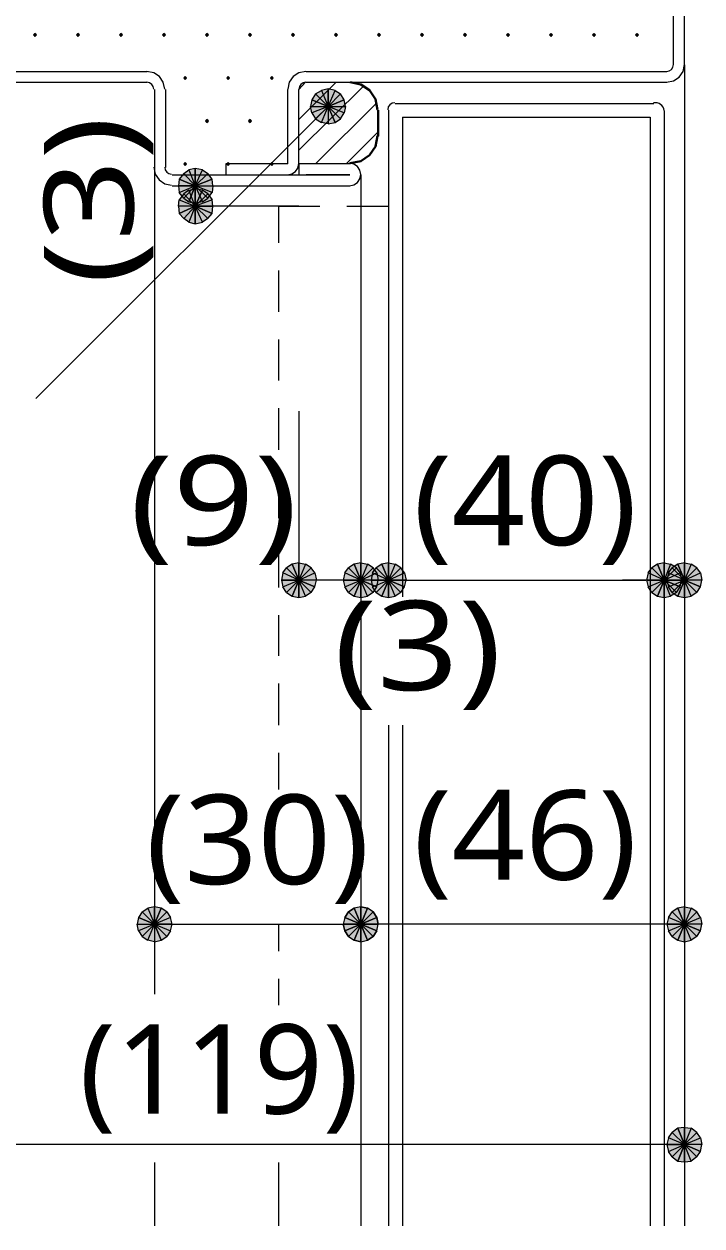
# Model space of a CAD drawing. Header units: millimetres. Extents: x 0 to 420, y 0 to 297.
# Drawn here: x 147.49 to 167.17, y 99.65 to 134.56 of the extents above; entities that cross this region are included whole.
import ezdxf
from ezdxf.enums import TextEntityAlignment as Align

# ---------------------------------------------------------------- set-up
doc = ezdxf.new("R2010")
doc.units = ezdxf.units.MM
doc.styles.add('kst32b', font='NotoSansJP-Variable.ttf')

msp = doc.modelspace()

# ---------------------------------------------------------------- hatches: boundary and pattern name
for points in [[(147.807, 134.281), (147.786, 134.26), (147.765, 134.239), (147.786, 134.218), (147.807, 134.197), (147.828, 134.218), (147.849, 134.239), (147.828, 134.26), (147.807, 134.281)], [(149.056, 134.281), (149.035, 134.26), (149.013, 134.239), (149.035, 134.218), (149.056, 134.197), (149.077, 134.218), (149.098, 134.239), (149.077, 134.26), (149.056, 134.281)], [(150.304, 134.281), (150.283, 134.26), (150.262, 134.239), (150.283, 134.218), (150.304, 134.197), (150.326, 134.218), (150.347, 134.239), (150.326, 134.26), (150.304, 134.281)], [(151.553, 134.281), (151.532, 134.26), (151.511, 134.239), (151.532, 134.218), (151.553, 134.197), (151.575, 134.218), (151.596, 134.239), (151.575, 134.26), (151.553, 134.281)], [(152.802, 134.281), (152.781, 134.26), (152.76, 134.239), (152.781, 134.218), (152.802, 134.197), (152.823, 134.218), (152.845, 134.239), (152.823, 134.26), (152.802, 134.281)], [(154.051, 134.281), (154.03, 134.26), (154.009, 134.239), (154.03, 134.218), (154.051, 134.197), (154.072, 134.218), (154.093, 134.239), (154.072, 134.26), (154.051, 134.281)], [(155.3, 134.281), (155.279, 134.26), (155.258, 134.239), (155.279, 134.218), (155.3, 134.197), (155.321, 134.218), (155.342, 134.239), (155.321, 134.26), (155.3, 134.281)], [(156.549, 134.281), (156.528, 134.26), (156.506, 134.239), (156.528, 134.218), (156.549, 134.197), (156.57, 134.218), (156.591, 134.239), (156.57, 134.26), (156.549, 134.281)], [(157.797, 134.281), (157.776, 134.26), (157.755, 134.239), (157.776, 134.218), (157.797, 134.197), (157.819, 134.218), (157.84, 134.239), (157.819, 134.26), (157.797, 134.281)], [(159.046, 134.281), (159.025, 134.26), (159.004, 134.239), (159.025, 134.218), (159.046, 134.197), (159.068, 134.218), (159.089, 134.239), (159.068, 134.26), (159.046, 134.281)], [(160.295, 134.281), (160.274, 134.26), (160.253, 134.239), (160.274, 134.218), (160.295, 134.197), (160.316, 134.218), (160.337, 134.239), (160.316, 134.26), (160.295, 134.281)], [(161.544, 134.281), (161.523, 134.26), (161.502, 134.239), (161.523, 134.218), (161.544, 134.197), (161.565, 134.218), (161.586, 134.239), (161.565, 134.26), (161.544, 134.281)], [(162.793, 134.281), (162.772, 134.26), (162.751, 134.239), (162.772, 134.218), (162.793, 134.197), (162.814, 134.218), (162.835, 134.239), (162.814, 134.26), (162.793, 134.281)], [(164.042, 134.281), (164.021, 134.26), (163.999, 134.239), (164.021, 134.218), (164.042, 134.197), (164.063, 134.218), (164.084, 134.239), (164.063, 134.26), (164.042, 134.281)], [(165.291, 134.281), (165.269, 134.26), (165.248, 134.239), (165.269, 134.218), (165.291, 134.197), (165.312, 134.218), (165.333, 134.239), (165.312, 134.26), (165.291, 134.281)], [(152.167, 133.033), (152.146, 133.011), (152.125, 132.99), (152.146, 132.969), (152.167, 132.948), (152.188, 132.969), (152.21, 132.99), (152.188, 133.011), (152.167, 133.033)], [(153.416, 133.033), (153.395, 133.011), (153.374, 132.99), (153.395, 132.969), (153.416, 132.948), (153.437, 132.969), (153.458, 132.99), (153.437, 133.011), (153.416, 133.033)], [(154.686, 133.033), (154.665, 133.011), (154.644, 132.99), (154.665, 132.969), (154.686, 132.948), (154.707, 132.969), (154.728, 132.99), (154.707, 133.011), (154.686, 133.033)], [(156.528, 131.699), (156.676, 131.805), (156.316, 132.165), (156.528, 131.699)], [(152.802, 131.784), (152.781, 131.762), (152.76, 131.741), (152.781, 131.72), (152.802, 131.699), (152.823, 131.72), (152.845, 131.741), (152.823, 131.762), (152.802, 131.784)], [(154.051, 131.784), (154.03, 131.762), (154.009, 131.741), (154.03, 131.72), (154.051, 131.699), (154.072, 131.72), (154.093, 131.741), (154.072, 131.762), (154.051, 131.784)], [(152.167, 130.535), (152.146, 130.514), (152.125, 130.492), (152.146, 130.471), (152.167, 130.45), (152.188, 130.471), (152.21, 130.492), (152.188, 130.514), (152.167, 130.535)], [(153.416, 130.535), (153.395, 130.514), (153.374, 130.492), (153.395, 130.471), (153.416, 130.45), (153.437, 130.471), (153.458, 130.492), (153.437, 130.514), (153.416, 130.535)], [(154.686, 130.535), (154.665, 130.514), (154.644, 130.492), (154.665, 130.471), (154.686, 130.45), (154.707, 130.471), (154.728, 130.492), (154.707, 130.514), (154.686, 130.535)], [(151.998, 130.048), (151.977, 129.858), (152.463, 129.858), (151.998, 130.048)], [(152.95, 129.053), (152.971, 129.265), (152.463, 129.265), (152.95, 129.053)], [(155.279, 117.941), (155.469, 117.898), (155.469, 118.406), (155.279, 117.941)], [(157.078, 117.941), (157.268, 117.898), (157.268, 118.406), (157.078, 117.941)], [(157.882, 117.941), (158.073, 117.898), (158.073, 118.406), (157.882, 117.941)], [(165.883, 117.941), (166.074, 117.898), (166.074, 118.406), (165.883, 117.941)], [(166.476, 117.941), (166.666, 117.898), (166.666, 118.406), (166.476, 117.941)], [(151.469, 108.881), (151.278, 108.924), (151.278, 108.416), (151.469, 108.881)], [(157.459, 108.881), (157.268, 108.924), (157.268, 108.416), (157.459, 108.881)], [(157.078, 107.95), (157.268, 107.908), (157.268, 108.416), (157.078, 107.95)], [(166.476, 107.95), (166.666, 107.908), (166.666, 108.416), (166.476, 107.95)], [(166.476, 101.537), (166.666, 101.515), (166.666, 102.023), (166.476, 101.537)]]:
    msp.add_hatch(color=7).paths.add_polyline_path(points)
h = msp.add_hatch(color=7)
h.paths.add_polyline_path([(156.316, 132.673), (156.125, 132.63), (156.316, 132.165), (156.316, 132.673)])
h.paths.add_polyline_path([(156.125, 132.63), (156.316, 132.165), (155.956, 132.525), (156.125, 132.63)])
h.paths.add_polyline_path([(156.316, 132.165), (155.956, 132.525), (155.85, 132.355), (156.316, 132.165)])
h = msp.add_hatch(color=7)
h.paths.add_polyline_path([(156.782, 132.355), (156.676, 132.525), (156.316, 132.165), (156.782, 132.355)])
h.paths.add_polyline_path([(156.676, 132.525), (156.316, 132.165), (156.528, 132.63), (156.676, 132.525)])
h.paths.add_polyline_path([(156.316, 132.165), (156.528, 132.63), (156.316, 132.673), (156.316, 132.165)])
h = msp.add_hatch(color=7)
h.paths.add_polyline_path([(155.85, 132.355), (155.808, 132.165), (156.316, 132.165), (155.85, 132.355)])
h.paths.add_polyline_path([(155.808, 132.165), (156.316, 132.165), (155.85, 131.974), (155.808, 132.165)])
h.paths.add_polyline_path([(156.316, 132.165), (155.85, 131.974), (155.956, 131.805), (156.316, 132.165)])
h = msp.add_hatch(color=7)
h.paths.add_polyline_path([(156.676, 131.805), (156.782, 131.974), (156.316, 132.165), (156.676, 131.805)])
h.paths.add_polyline_path([(156.782, 131.974), (156.316, 132.165), (156.824, 132.165), (156.782, 131.974)])
h.paths.add_polyline_path([(156.316, 132.165), (156.824, 132.165), (156.782, 132.355), (156.316, 132.165)])
h = msp.add_hatch(color=7)
h.paths.add_polyline_path([(155.956, 131.805), (156.125, 131.699), (156.316, 132.165), (155.956, 131.805)])
h.paths.add_polyline_path([(156.125, 131.699), (156.316, 132.165), (156.316, 131.657), (156.125, 131.699)])
h.paths.add_polyline_path([(156.316, 132.165), (156.316, 131.657), (156.528, 131.699), (156.316, 132.165)])
h = msp.add_hatch(color=7)
h.paths.add_polyline_path([(152.463, 130.365), (152.273, 130.323), (152.463, 129.858), (152.463, 130.365)])
h.paths.add_polyline_path([(152.273, 130.323), (152.463, 129.858), (152.125, 130.217), (152.273, 130.323)])
h.paths.add_polyline_path([(152.463, 129.858), (152.125, 130.217), (151.998, 130.048), (152.463, 129.858)])
h = msp.add_hatch(color=7)
h.paths.add_polyline_path([(152.95, 130.048), (152.823, 130.217), (152.463, 129.858), (152.95, 130.048)])
h.paths.add_polyline_path([(152.823, 130.217), (152.463, 129.858), (152.675, 130.323), (152.823, 130.217)])
h.paths.add_polyline_path([(152.463, 129.858), (152.675, 130.323), (152.463, 130.365), (152.463, 129.858)])
h = msp.add_hatch(color=7)
h.paths.add_polyline_path([(151.977, 129.858), (151.998, 129.667), (152.463, 129.858), (151.977, 129.858)])
h.paths.add_polyline_path([(151.998, 129.667), (152.463, 129.858), (152.125, 129.498), (151.998, 129.667)])
h.paths.add_polyline_path([(152.463, 129.858), (152.125, 129.498), (152.273, 129.392), (152.463, 129.858)])
h = msp.add_hatch(color=7)
h.paths.add_polyline_path([(152.273, 129.392), (152.463, 129.35), (152.463, 129.858), (152.273, 129.392)])
h.paths.add_polyline_path([(152.463, 129.35), (152.463, 129.858), (152.675, 129.392), (152.463, 129.35)])
h.paths.add_polyline_path([(152.463, 129.858), (152.675, 129.392), (152.823, 129.498), (152.463, 129.858)])
h = msp.add_hatch(color=7)
h.paths.add_polyline_path([(152.823, 129.498), (152.95, 129.667), (152.463, 129.858), (152.823, 129.498)])
h.paths.add_polyline_path([(152.95, 129.667), (152.463, 129.858), (152.971, 129.858), (152.95, 129.667)])
h.paths.add_polyline_path([(152.463, 129.858), (152.971, 129.858), (152.95, 130.048), (152.463, 129.858)])
h = msp.add_hatch(color=7)
h.paths.add_polyline_path([(152.125, 129.625), (151.998, 129.455), (152.463, 129.265), (152.125, 129.625)])
h.paths.add_polyline_path([(151.998, 129.455), (152.463, 129.265), (151.977, 129.265), (151.998, 129.455)])
h.paths.add_polyline_path([(152.463, 129.265), (151.977, 129.265), (151.998, 129.053), (152.463, 129.265)])
h = msp.add_hatch(color=7)
h.paths.add_polyline_path([(152.675, 129.73), (152.463, 129.773), (152.463, 129.265), (152.675, 129.73)])
h.paths.add_polyline_path([(152.463, 129.773), (152.463, 129.265), (152.273, 129.73), (152.463, 129.773)])
h.paths.add_polyline_path([(152.463, 129.265), (152.273, 129.73), (152.125, 129.625), (152.463, 129.265)])
h = msp.add_hatch(color=7)
h.paths.add_polyline_path([(152.971, 129.265), (152.95, 129.455), (152.463, 129.265), (152.971, 129.265)])
h.paths.add_polyline_path([(152.95, 129.455), (152.463, 129.265), (152.823, 129.625), (152.95, 129.455)])
h.paths.add_polyline_path([(152.463, 129.265), (152.823, 129.625), (152.675, 129.73), (152.463, 129.265)])
h = msp.add_hatch(color=7)
h.paths.add_polyline_path([(151.998, 129.053), (152.125, 128.905), (152.463, 129.265), (151.998, 129.053)])
h.paths.add_polyline_path([(152.125, 128.905), (152.463, 129.265), (152.273, 128.799), (152.125, 128.905)])
h.paths.add_polyline_path([(152.463, 129.265), (152.273, 128.799), (152.463, 128.757), (152.463, 129.265)])
h = msp.add_hatch(color=7)
h.paths.add_polyline_path([(152.463, 128.757), (152.675, 128.799), (152.463, 129.265), (152.463, 128.757)])
h.paths.add_polyline_path([(152.675, 128.799), (152.463, 129.265), (152.823, 128.905), (152.675, 128.799)])
h.paths.add_polyline_path([(152.463, 129.265), (152.823, 128.905), (152.95, 129.053), (152.463, 129.265)])
h = msp.add_hatch(color=7)
h.paths.add_polyline_path([(155.279, 118.872), (155.109, 118.766), (155.469, 118.406), (155.279, 118.872)])
h.paths.add_polyline_path([(155.109, 118.766), (155.469, 118.406), (155.004, 118.618), (155.109, 118.766)])
h.paths.add_polyline_path([(155.469, 118.406), (155.004, 118.618), (154.961, 118.406), (155.469, 118.406)])
h = msp.add_hatch(color=7)
h.paths.add_polyline_path([(155.829, 118.766), (155.66, 118.872), (155.469, 118.406), (155.829, 118.766)])
h.paths.add_polyline_path([(155.66, 118.872), (155.469, 118.406), (155.469, 118.914), (155.66, 118.872)])
h.paths.add_polyline_path([(155.469, 118.406), (155.469, 118.914), (155.279, 118.872), (155.469, 118.406)])
h = msp.add_hatch(color=7)
h.paths.add_polyline_path([(155.935, 118.216), (155.977, 118.406), (155.469, 118.406), (155.935, 118.216)])
h.paths.add_polyline_path([(155.977, 118.406), (155.469, 118.406), (155.935, 118.618), (155.977, 118.406)])
h.paths.add_polyline_path([(155.469, 118.406), (155.935, 118.618), (155.829, 118.766), (155.469, 118.406)])
h = msp.add_hatch(color=7)
h.paths.add_polyline_path([(157.078, 118.872), (156.909, 118.766), (157.268, 118.406), (157.078, 118.872)])
h.paths.add_polyline_path([(156.909, 118.766), (157.268, 118.406), (156.803, 118.618), (156.909, 118.766)])
h.paths.add_polyline_path([(157.268, 118.406), (156.803, 118.618), (156.76, 118.406), (157.268, 118.406)])
h = msp.add_hatch(color=7)
h.paths.add_polyline_path([(157.628, 118.766), (157.459, 118.872), (157.268, 118.406), (157.628, 118.766)])
h.paths.add_polyline_path([(157.459, 118.872), (157.268, 118.406), (157.268, 118.914), (157.459, 118.872)])
h.paths.add_polyline_path([(157.268, 118.406), (157.268, 118.914), (157.078, 118.872), (157.268, 118.406)])
h = msp.add_hatch(color=7)
h.paths.add_polyline_path([(157.734, 118.216), (157.776, 118.406), (157.268, 118.406), (157.734, 118.216)])
h.paths.add_polyline_path([(157.776, 118.406), (157.268, 118.406), (157.734, 118.618), (157.776, 118.406)])
h.paths.add_polyline_path([(157.268, 118.406), (157.734, 118.618), (157.628, 118.766), (157.268, 118.406)])
h = msp.add_hatch(color=7)
h.paths.add_polyline_path([(157.882, 118.872), (157.713, 118.766), (158.073, 118.406), (157.882, 118.872)])
h.paths.add_polyline_path([(157.713, 118.766), (158.073, 118.406), (157.607, 118.618), (157.713, 118.766)])
h.paths.add_polyline_path([(158.073, 118.406), (157.607, 118.618), (157.565, 118.406), (158.073, 118.406)])
h = msp.add_hatch(color=7)
h.paths.add_polyline_path([(158.433, 118.766), (158.263, 118.872), (158.073, 118.406), (158.433, 118.766)])
h.paths.add_polyline_path([(158.263, 118.872), (158.073, 118.406), (158.073, 118.914), (158.263, 118.872)])
h.paths.add_polyline_path([(158.073, 118.406), (158.073, 118.914), (157.882, 118.872), (158.073, 118.406)])
h = msp.add_hatch(color=7)
h.paths.add_polyline_path([(158.538, 118.216), (158.581, 118.406), (158.073, 118.406), (158.538, 118.216)])
h.paths.add_polyline_path([(158.581, 118.406), (158.073, 118.406), (158.538, 118.618), (158.581, 118.406)])
h.paths.add_polyline_path([(158.073, 118.406), (158.538, 118.618), (158.433, 118.766), (158.073, 118.406)])
h = msp.add_hatch(color=7)
h.paths.add_polyline_path([(165.883, 118.872), (165.714, 118.766), (166.074, 118.406), (165.883, 118.872)])
h.paths.add_polyline_path([(165.714, 118.766), (166.074, 118.406), (165.608, 118.618), (165.714, 118.766)])
h.paths.add_polyline_path([(166.074, 118.406), (165.608, 118.618), (165.566, 118.406), (166.074, 118.406)])
h = msp.add_hatch(color=7)
h.paths.add_polyline_path([(166.434, 118.766), (166.264, 118.872), (166.074, 118.406), (166.434, 118.766)])
h.paths.add_polyline_path([(166.264, 118.872), (166.074, 118.406), (166.074, 118.914), (166.264, 118.872)])
h.paths.add_polyline_path([(166.074, 118.406), (166.074, 118.914), (165.883, 118.872), (166.074, 118.406)])
h = msp.add_hatch(color=7)
h.paths.add_polyline_path([(166.539, 118.216), (166.582, 118.406), (166.074, 118.406), (166.539, 118.216)])
h.paths.add_polyline_path([(166.582, 118.406), (166.074, 118.406), (166.539, 118.618), (166.582, 118.406)])
h.paths.add_polyline_path([(166.074, 118.406), (166.539, 118.618), (166.434, 118.766), (166.074, 118.406)])
h = msp.add_hatch(color=7)
h.paths.add_polyline_path([(166.476, 118.872), (166.307, 118.766), (166.666, 118.406), (166.476, 118.872)])
h.paths.add_polyline_path([(166.307, 118.766), (166.666, 118.406), (166.201, 118.618), (166.307, 118.766)])
h.paths.add_polyline_path([(166.666, 118.406), (166.201, 118.618), (166.158, 118.406), (166.666, 118.406)])
h = msp.add_hatch(color=7)
h.paths.add_polyline_path([(167.026, 118.766), (166.857, 118.872), (166.666, 118.406), (167.026, 118.766)])
h.paths.add_polyline_path([(166.857, 118.872), (166.666, 118.406), (166.666, 118.914), (166.857, 118.872)])
h.paths.add_polyline_path([(166.666, 118.406), (166.666, 118.914), (166.476, 118.872), (166.666, 118.406)])
h = msp.add_hatch(color=7)
h.paths.add_polyline_path([(167.132, 118.216), (167.174, 118.406), (166.666, 118.406), (167.132, 118.216)])
h.paths.add_polyline_path([(167.174, 118.406), (166.666, 118.406), (167.132, 118.618), (167.174, 118.406)])
h.paths.add_polyline_path([(166.666, 118.406), (167.132, 118.618), (167.026, 118.766), (166.666, 118.406)])
h = msp.add_hatch(color=7)
h.paths.add_polyline_path([(154.961, 118.406), (155.004, 118.216), (155.469, 118.406), (154.961, 118.406)])
h.paths.add_polyline_path([(155.004, 118.216), (155.469, 118.406), (155.109, 118.046), (155.004, 118.216)])
h.paths.add_polyline_path([(155.469, 118.406), (155.109, 118.046), (155.279, 117.941), (155.469, 118.406)])
h = msp.add_hatch(color=7)
h.paths.add_polyline_path([(155.469, 117.898), (155.66, 117.941), (155.469, 118.406), (155.469, 117.898)])
h.paths.add_polyline_path([(155.66, 117.941), (155.469, 118.406), (155.829, 118.046), (155.66, 117.941)])
h.paths.add_polyline_path([(155.469, 118.406), (155.829, 118.046), (155.935, 118.216), (155.469, 118.406)])
h = msp.add_hatch(color=7)
h.paths.add_polyline_path([(156.76, 118.406), (156.803, 118.216), (157.268, 118.406), (156.76, 118.406)])
h.paths.add_polyline_path([(156.803, 118.216), (157.268, 118.406), (156.909, 118.046), (156.803, 118.216)])
h.paths.add_polyline_path([(157.268, 118.406), (156.909, 118.046), (157.078, 117.941), (157.268, 118.406)])
h = msp.add_hatch(color=7)
h.paths.add_polyline_path([(157.268, 117.898), (157.459, 117.941), (157.268, 118.406), (157.268, 117.898)])
h.paths.add_polyline_path([(157.459, 117.941), (157.268, 118.406), (157.628, 118.046), (157.459, 117.941)])
h.paths.add_polyline_path([(157.268, 118.406), (157.628, 118.046), (157.734, 118.216), (157.268, 118.406)])
h = msp.add_hatch(color=7)
h.paths.add_polyline_path([(157.565, 118.406), (157.607, 118.216), (158.073, 118.406), (157.565, 118.406)])
h.paths.add_polyline_path([(157.607, 118.216), (158.073, 118.406), (157.713, 118.046), (157.607, 118.216)])
h.paths.add_polyline_path([(158.073, 118.406), (157.713, 118.046), (157.882, 117.941), (158.073, 118.406)])
h = msp.add_hatch(color=7)
h.paths.add_polyline_path([(158.073, 117.898), (158.263, 117.941), (158.073, 118.406), (158.073, 117.898)])
h.paths.add_polyline_path([(158.263, 117.941), (158.073, 118.406), (158.433, 118.046), (158.263, 117.941)])
h.paths.add_polyline_path([(158.073, 118.406), (158.433, 118.046), (158.538, 118.216), (158.073, 118.406)])
h = msp.add_hatch(color=7)
h.paths.add_polyline_path([(165.566, 118.406), (165.608, 118.216), (166.074, 118.406), (165.566, 118.406)])
h.paths.add_polyline_path([(165.608, 118.216), (166.074, 118.406), (165.714, 118.046), (165.608, 118.216)])
h.paths.add_polyline_path([(166.074, 118.406), (165.714, 118.046), (165.883, 117.941), (166.074, 118.406)])
h = msp.add_hatch(color=7)
h.paths.add_polyline_path([(166.074, 117.898), (166.264, 117.941), (166.074, 118.406), (166.074, 117.898)])
h.paths.add_polyline_path([(166.264, 117.941), (166.074, 118.406), (166.434, 118.046), (166.264, 117.941)])
h.paths.add_polyline_path([(166.074, 118.406), (166.434, 118.046), (166.539, 118.216), (166.074, 118.406)])
h = msp.add_hatch(color=7)
h.paths.add_polyline_path([(166.158, 118.406), (166.201, 118.216), (166.666, 118.406), (166.158, 118.406)])
h.paths.add_polyline_path([(166.201, 118.216), (166.666, 118.406), (166.307, 118.046), (166.201, 118.216)])
h.paths.add_polyline_path([(166.666, 118.406), (166.307, 118.046), (166.476, 117.941), (166.666, 118.406)])
h = msp.add_hatch(color=7)
h.paths.add_polyline_path([(166.666, 117.898), (166.857, 117.941), (166.666, 118.406), (166.666, 117.898)])
h.paths.add_polyline_path([(166.857, 117.941), (166.666, 118.406), (167.026, 118.046), (166.857, 117.941)])
h.paths.add_polyline_path([(166.666, 118.406), (167.026, 118.046), (167.132, 118.216), (166.666, 118.406)])
h = msp.add_hatch(color=7)
h.paths.add_polyline_path([(151.278, 108.924), (151.088, 108.881), (151.278, 108.416), (151.278, 108.924)])
h.paths.add_polyline_path([(151.088, 108.881), (151.278, 108.416), (150.918, 108.775), (151.088, 108.881)])
h.paths.add_polyline_path([(151.278, 108.416), (150.918, 108.775), (150.812, 108.606), (151.278, 108.416)])
h = msp.add_hatch(color=7)
h.paths.add_polyline_path([(157.268, 108.924), (157.078, 108.881), (157.268, 108.416), (157.268, 108.924)])
h.paths.add_polyline_path([(157.078, 108.881), (157.268, 108.416), (156.909, 108.775), (157.078, 108.881)])
h.paths.add_polyline_path([(157.268, 108.416), (156.909, 108.775), (156.803, 108.606), (157.268, 108.416)])
h = msp.add_hatch(color=7)
h.paths.add_polyline_path([(157.628, 108.775), (157.459, 108.881), (157.268, 108.416), (157.628, 108.775)])
h.paths.add_polyline_path([(157.459, 108.881), (157.268, 108.416), (157.268, 108.924), (157.459, 108.881)])
h.paths.add_polyline_path([(157.268, 108.416), (157.268, 108.924), (157.078, 108.881), (157.268, 108.416)])
h = msp.add_hatch(color=7)
h.paths.add_polyline_path([(167.026, 108.775), (166.857, 108.881), (166.666, 108.416), (167.026, 108.775)])
h.paths.add_polyline_path([(166.857, 108.881), (166.666, 108.416), (166.666, 108.924), (166.857, 108.881)])
h.paths.add_polyline_path([(166.666, 108.416), (166.666, 108.924), (166.476, 108.881), (166.666, 108.416)])
h = msp.add_hatch(color=7)
h.paths.add_polyline_path([(150.812, 108.606), (150.77, 108.416), (151.278, 108.416), (150.812, 108.606)])
h.paths.add_polyline_path([(150.77, 108.416), (151.278, 108.416), (150.812, 108.225), (150.77, 108.416)])
h.paths.add_polyline_path([(151.278, 108.416), (150.812, 108.225), (150.918, 108.056), (151.278, 108.416)])
h = msp.add_hatch(color=7)
h.paths.add_polyline_path([(151.786, 108.416), (151.744, 108.606), (151.278, 108.416), (151.786, 108.416)])
h.paths.add_polyline_path([(151.744, 108.606), (151.278, 108.416), (151.638, 108.775), (151.744, 108.606)])
h.paths.add_polyline_path([(151.278, 108.416), (151.638, 108.775), (151.469, 108.881), (151.278, 108.416)])
h = msp.add_hatch(color=7)
h.paths.add_polyline_path([(157.078, 108.881), (156.909, 108.775), (157.268, 108.416), (157.078, 108.881)])
h.paths.add_polyline_path([(156.909, 108.775), (157.268, 108.416), (156.803, 108.606), (156.909, 108.775)])
h.paths.add_polyline_path([(157.268, 108.416), (156.803, 108.606), (156.76, 108.416), (157.268, 108.416)])
h = msp.add_hatch(color=7)
h.paths.add_polyline_path([(156.803, 108.606), (156.76, 108.416), (157.268, 108.416), (156.803, 108.606)])
h.paths.add_polyline_path([(156.76, 108.416), (157.268, 108.416), (156.803, 108.225), (156.76, 108.416)])
h.paths.add_polyline_path([(157.268, 108.416), (156.803, 108.225), (156.909, 108.056), (157.268, 108.416)])
h = msp.add_hatch(color=7)
h.paths.add_polyline_path([(157.776, 108.416), (157.734, 108.606), (157.268, 108.416), (157.776, 108.416)])
h.paths.add_polyline_path([(157.734, 108.606), (157.268, 108.416), (157.628, 108.775), (157.734, 108.606)])
h.paths.add_polyline_path([(157.268, 108.416), (157.628, 108.775), (157.459, 108.881), (157.268, 108.416)])
h = msp.add_hatch(color=7)
h.paths.add_polyline_path([(157.734, 108.225), (157.776, 108.416), (157.268, 108.416), (157.734, 108.225)])
h.paths.add_polyline_path([(157.776, 108.416), (157.268, 108.416), (157.734, 108.606), (157.776, 108.416)])
h.paths.add_polyline_path([(157.268, 108.416), (157.734, 108.606), (157.628, 108.775), (157.268, 108.416)])
h = msp.add_hatch(color=7)
h.paths.add_polyline_path([(166.476, 108.881), (166.307, 108.775), (166.666, 108.416), (166.476, 108.881)])
h.paths.add_polyline_path([(166.307, 108.775), (166.666, 108.416), (166.201, 108.606), (166.307, 108.775)])
h.paths.add_polyline_path([(166.666, 108.416), (166.201, 108.606), (166.158, 108.416), (166.666, 108.416)])
h = msp.add_hatch(color=7)
h.paths.add_polyline_path([(167.132, 108.225), (167.174, 108.416), (166.666, 108.416), (167.132, 108.225)])
h.paths.add_polyline_path([(167.174, 108.416), (166.666, 108.416), (167.132, 108.606), (167.174, 108.416)])
h.paths.add_polyline_path([(166.666, 108.416), (167.132, 108.606), (167.026, 108.775), (166.666, 108.416)])
h = msp.add_hatch(color=7)
h.paths.add_polyline_path([(150.918, 108.056), (151.088, 107.95), (151.278, 108.416), (150.918, 108.056)])
h.paths.add_polyline_path([(151.088, 107.95), (151.278, 108.416), (151.278, 107.908), (151.088, 107.95)])
h.paths.add_polyline_path([(151.278, 108.416), (151.278, 107.908), (151.469, 107.95), (151.278, 108.416)])
h = msp.add_hatch(color=7)
h.paths.add_polyline_path([(151.469, 107.95), (151.638, 108.056), (151.278, 108.416), (151.469, 107.95)])
h.paths.add_polyline_path([(151.638, 108.056), (151.278, 108.416), (151.744, 108.225), (151.638, 108.056)])
h.paths.add_polyline_path([(151.278, 108.416), (151.744, 108.225), (151.786, 108.416), (151.278, 108.416)])
h = msp.add_hatch(color=7)
h.paths.add_polyline_path([(156.76, 108.416), (156.803, 108.225), (157.268, 108.416), (156.76, 108.416)])
h.paths.add_polyline_path([(156.803, 108.225), (157.268, 108.416), (156.909, 108.056), (156.803, 108.225)])
h.paths.add_polyline_path([(157.268, 108.416), (156.909, 108.056), (157.078, 107.95), (157.268, 108.416)])
h = msp.add_hatch(color=7)
h.paths.add_polyline_path([(156.909, 108.056), (157.078, 107.95), (157.268, 108.416), (156.909, 108.056)])
h.paths.add_polyline_path([(157.078, 107.95), (157.268, 108.416), (157.268, 107.908), (157.078, 107.95)])
h.paths.add_polyline_path([(157.268, 108.416), (157.268, 107.908), (157.459, 107.95), (157.268, 108.416)])
h = msp.add_hatch(color=7)
h.paths.add_polyline_path([(157.459, 107.95), (157.628, 108.056), (157.268, 108.416), (157.459, 107.95)])
h.paths.add_polyline_path([(157.628, 108.056), (157.268, 108.416), (157.734, 108.225), (157.628, 108.056)])
h.paths.add_polyline_path([(157.268, 108.416), (157.734, 108.225), (157.776, 108.416), (157.268, 108.416)])
h = msp.add_hatch(color=7)
h.paths.add_polyline_path([(157.268, 107.908), (157.459, 107.95), (157.268, 108.416), (157.268, 107.908)])
h.paths.add_polyline_path([(157.459, 107.95), (157.268, 108.416), (157.628, 108.056), (157.459, 107.95)])
h.paths.add_polyline_path([(157.268, 108.416), (157.628, 108.056), (157.734, 108.225), (157.268, 108.416)])
h = msp.add_hatch(color=7)
h.paths.add_polyline_path([(166.158, 108.416), (166.201, 108.225), (166.666, 108.416), (166.158, 108.416)])
h.paths.add_polyline_path([(166.201, 108.225), (166.666, 108.416), (166.307, 108.056), (166.201, 108.225)])
h.paths.add_polyline_path([(166.666, 108.416), (166.307, 108.056), (166.476, 107.95), (166.666, 108.416)])
h = msp.add_hatch(color=7)
h.paths.add_polyline_path([(166.666, 107.908), (166.857, 107.95), (166.666, 108.416), (166.666, 107.908)])
h.paths.add_polyline_path([(166.857, 107.95), (166.666, 108.416), (167.026, 108.056), (166.857, 107.95)])
h.paths.add_polyline_path([(166.666, 108.416), (167.026, 108.056), (167.132, 108.225), (166.666, 108.416)])
h = msp.add_hatch(color=7)
h.paths.add_polyline_path([(166.476, 102.489), (166.307, 102.362), (166.666, 102.023), (166.476, 102.489)])
h.paths.add_polyline_path([(166.307, 102.362), (166.666, 102.023), (166.201, 102.214), (166.307, 102.362)])
h.paths.add_polyline_path([(166.666, 102.023), (166.201, 102.214), (166.158, 102.023), (166.666, 102.023)])
h = msp.add_hatch(color=7)
h.paths.add_polyline_path([(167.026, 102.362), (166.857, 102.489), (166.666, 102.023), (167.026, 102.362)])
h.paths.add_polyline_path([(166.857, 102.489), (166.666, 102.023), (166.666, 102.51), (166.857, 102.489)])
h.paths.add_polyline_path([(166.666, 102.023), (166.666, 102.51), (166.476, 102.489), (166.666, 102.023)])
h = msp.add_hatch(color=7)
h.paths.add_polyline_path([(167.132, 101.812), (167.174, 102.023), (166.666, 102.023), (167.132, 101.812)])
h.paths.add_polyline_path([(167.174, 102.023), (166.666, 102.023), (167.132, 102.214), (167.174, 102.023)])
h.paths.add_polyline_path([(166.666, 102.023), (167.132, 102.214), (167.026, 102.362), (166.666, 102.023)])
h = msp.add_hatch(color=7)
h.paths.add_polyline_path([(166.158, 102.023), (166.201, 101.812), (166.666, 102.023), (166.158, 102.023)])
h.paths.add_polyline_path([(166.201, 101.812), (166.666, 102.023), (166.307, 101.663), (166.201, 101.812)])
h.paths.add_polyline_path([(166.666, 102.023), (166.307, 101.663), (166.476, 101.537), (166.666, 102.023)])
h = msp.add_hatch(color=7)
h.paths.add_polyline_path([(166.666, 101.515), (166.857, 101.537), (166.666, 102.023), (166.666, 101.515)])
h.paths.add_polyline_path([(166.857, 101.537), (166.666, 102.023), (167.026, 101.663), (166.857, 101.537)])
h.paths.add_polyline_path([(166.666, 102.023), (167.026, 101.663), (167.132, 101.812), (166.666, 102.023)])

# ---------------------------------------------------------------- linework, layer by layer
at = {"lineweight": 13}
for points in [[(166.349, 133.371), (166.349, 137.329)], [(166.666, 133.371), (166.666, 137.329)], [(166.148, 133.181), (166.226, 133.196), (166.29, 133.24), (166.333, 133.303), (166.349, 133.382)], [(166.148, 132.863), (166.35, 132.904), (166.514, 133.015), (166.626, 133.18), (166.666, 133.382)], [(166.666, 133.371), (166.666, 99.653)], [(143.193, 133.181), (151.067, 133.181)], [(151.575, 132.662), (151.534, 132.864), (151.423, 133.029), (151.258, 133.14), (151.056, 133.181)], [(155.67, 133.181), (155.468, 133.14), (155.304, 133.029), (155.192, 132.864), (155.152, 132.662)], [(155.681, 133.181), (166.158, 133.181)], [(143.193, 132.863), (151.067, 132.863)], [(151.257, 132.662), (151.241, 132.74), (151.198, 132.804), (151.134, 132.847), (151.056, 132.863)], [(151.278, 132.651), (151.278, 130.387)], [(151.596, 132.651), (151.596, 130.387)], [(155.152, 130.492), (155.152, 132.651)], [(155.469, 132.651), (155.66, 132.863)], [(155.469, 131.784), (156.549, 132.863)], [(155.67, 132.863), (155.592, 132.847), (155.528, 132.804), (155.485, 132.74), (155.469, 132.662)], [(155.469, 130.895), (157.353, 132.757)], [(155.469, 130.492), (155.469, 132.651)], [(155.681, 132.863), (166.158, 132.863)], [(156.316, 132.165), (147.828, 123.677)], [(155.956, 130.492), (157.734, 132.271)], [(158.253, 132.271), (158.174, 132.255), (158.11, 132.212), (158.067, 132.148), (158.052, 132.069)], [(158.073, 132.059), (158.073, 117.919)], [(158.263, 132.249), (165.777, 132.249)], [(166.073, 132.041), (166.064, 132.094), (166.044, 132.143), (166.014, 132.187), (165.974, 132.223), (165.927, 132.25), (165.877, 132.266), (165.823, 132.27), (165.77, 132.263)], [(166.074, 132.038), (166.074, 99.653)], [(158.475, 131.847), (158.475, 117.919)], [(158.475, 131.847), (165.671, 131.847)], [(165.671, 131.847), (165.671, 99.653)], [(156.845, 130.492), (157.776, 131.424)], [(151.257, 130.397), (151.298, 130.195), (151.409, 130.031), (151.574, 129.919), (151.776, 129.879)], [(151.278, 130.387), (151.278, 106.384)], [(151.575, 130.397), (151.59, 130.319), (151.633, 130.255), (151.697, 130.212), (151.776, 130.196)], [(153.353, 130.492), (153.353, 130.175)], [(155.152, 130.492), (153.353, 130.492)], [(155.141, 130.175), (155.269, 130.201), (155.373, 130.271), (155.443, 130.375), (155.469, 130.503)], [(156.972, 130.492), (155.469, 130.492)], [(155.469, 130.492), (155.469, 130.175)], [(156.94, 129.858), (157.068, 129.883), (157.172, 129.954), (157.243, 130.058), (157.268, 130.186), (157.243, 130.313), (157.172, 130.418), (157.068, 130.488), (156.94, 130.514)], [(151.786, 130.175), (156.951, 130.175)], [(151.786, 129.858), (156.951, 129.858)], [(152.463, 129.858), (152.463, 129.265)], [(156.951, 130.175), (155.681, 130.175)], [(157.268, 130.175), (157.268, 99.653)], [(155.469, 129.265), (152.442, 129.265)], [(154.877, 129.265), (154.877, 128.206)], [(154.877, 129.265), (156.083, 129.265)], [(156.866, 129.265), (158.073, 129.265)], [(154.877, 127.402), (154.877, 126.196)], [(154.877, 125.391), (154.877, 124.206)], [(154.877, 123.402), (154.877, 122.195)], [(155.469, 123.317), (155.469, 118.406)], [(154.877, 121.391), (154.877, 120.205)], [(154.877, 119.401), (154.877, 118.195)], [(158.073, 118.406), (157.268, 118.406), (155.469, 118.406)], [(158.073, 118.406), (165.545, 118.406)], [(166.074, 118.406), (164.867, 118.406)], [(166.074, 118.406), (166.666, 118.406)], [(154.877, 117.39), (154.877, 116.205)], [(154.877, 115.401), (154.877, 114.194)], [(158.073, 114.194), (158.073, 99.653)], [(158.475, 114.194), (158.475, 99.653)], [(154.877, 113.39), (154.877, 112.331)], [(151.278, 108.416), (157.268, 108.416)], [(154.877, 108.416), (154.877, 107.632)], [(166.666, 108.416), (157.268, 108.416)], [(154.877, 106.828), (154.877, 106.066)], [(166.666, 102.023), (142.663, 102.023)], [(151.278, 101.494), (151.278, 99.653)], [(154.877, 101.494), (154.877, 99.653)]]:
    msp.add_lwpolyline(points, dxfattribs=at)
at = {"lineweight": 0}
for points in [[(147.807, 134.281), (147.786, 134.26), (147.765, 134.239), (147.786, 134.218), (147.807, 134.197), (147.828, 134.218), (147.849, 134.239), (147.828, 134.26)], [(149.056, 134.281), (149.035, 134.26), (149.013, 134.239), (149.035, 134.218), (149.056, 134.197), (149.077, 134.218), (149.098, 134.239), (149.077, 134.26)], [(150.304, 134.281), (150.283, 134.26), (150.262, 134.239), (150.283, 134.218), (150.304, 134.197), (150.326, 134.218), (150.347, 134.239), (150.326, 134.26)], [(151.553, 134.281), (151.532, 134.26), (151.511, 134.239), (151.532, 134.218), (151.553, 134.197), (151.575, 134.218), (151.596, 134.239), (151.575, 134.26)], [(152.802, 134.281), (152.781, 134.26), (152.76, 134.239), (152.781, 134.218), (152.802, 134.197), (152.823, 134.218), (152.845, 134.239), (152.823, 134.26)], [(154.051, 134.281), (154.03, 134.26), (154.009, 134.239), (154.03, 134.218), (154.051, 134.197), (154.072, 134.218), (154.093, 134.239), (154.072, 134.26)], [(155.3, 134.281), (155.279, 134.26), (155.258, 134.239), (155.279, 134.218), (155.3, 134.197), (155.321, 134.218), (155.342, 134.239), (155.321, 134.26)], [(156.549, 134.281), (156.528, 134.26), (156.506, 134.239), (156.528, 134.218), (156.549, 134.197), (156.57, 134.218), (156.591, 134.239), (156.57, 134.26)], [(157.797, 134.281), (157.776, 134.26), (157.755, 134.239), (157.776, 134.218), (157.797, 134.197), (157.819, 134.218), (157.84, 134.239), (157.819, 134.26)], [(159.046, 134.281), (159.025, 134.26), (159.004, 134.239), (159.025, 134.218), (159.046, 134.197), (159.068, 134.218), (159.089, 134.239), (159.068, 134.26)], [(160.295, 134.281), (160.274, 134.26), (160.253, 134.239), (160.274, 134.218), (160.295, 134.197), (160.316, 134.218), (160.337, 134.239), (160.316, 134.26)], [(161.544, 134.281), (161.523, 134.26), (161.502, 134.239), (161.523, 134.218), (161.544, 134.197), (161.565, 134.218), (161.586, 134.239), (161.565, 134.26)], [(162.793, 134.281), (162.772, 134.26), (162.751, 134.239), (162.772, 134.218), (162.793, 134.197), (162.814, 134.218), (162.835, 134.239), (162.814, 134.26)], [(164.042, 134.281), (164.021, 134.26), (163.999, 134.239), (164.021, 134.218), (164.042, 134.197), (164.063, 134.218), (164.084, 134.239), (164.063, 134.26)], [(165.291, 134.281), (165.269, 134.26), (165.248, 134.239), (165.269, 134.218), (165.291, 134.197), (165.312, 134.218), (165.333, 134.239), (165.312, 134.26)], [(152.167, 133.033), (152.146, 133.011), (152.125, 132.99), (152.146, 132.969), (152.167, 132.948), (152.188, 132.969), (152.21, 132.99), (152.188, 133.011)], [(153.416, 133.033), (153.395, 133.011), (153.374, 132.99), (153.395, 132.969), (153.416, 132.948), (153.437, 132.969), (153.458, 132.99), (153.437, 133.011)], [(154.686, 133.033), (154.665, 133.011), (154.644, 132.99), (154.665, 132.969), (154.686, 132.948), (154.707, 132.969), (154.728, 132.99), (154.707, 133.011)], [(156.316, 132.673), (156.125, 132.63), (156.316, 132.165)], [(156.316, 132.165), (156.528, 132.63), (156.316, 132.673)], [(155.85, 132.355), (155.808, 132.165), (156.316, 132.165)], [(156.316, 132.165), (155.956, 132.525), (155.85, 132.355)], [(156.125, 132.63), (156.316, 132.165), (155.956, 132.525)], [(156.676, 132.525), (156.316, 132.165), (156.528, 132.63)], [(156.782, 132.355), (156.676, 132.525), (156.316, 132.165)], [(156.316, 132.165), (156.824, 132.165), (156.782, 132.355)], [(155.808, 132.165), (156.316, 132.165), (155.85, 131.974)], [(156.316, 132.165), (155.85, 131.974), (155.956, 131.805)], [(155.956, 131.805), (156.125, 131.699), (156.316, 132.165)], [(156.125, 131.699), (156.316, 132.165), (156.316, 131.657)], [(156.676, 131.805), (156.782, 131.974), (156.316, 132.165)], [(156.782, 131.974), (156.316, 132.165), (156.824, 132.165)], [(156.316, 132.165), (156.316, 131.657), (156.528, 131.699)], [(156.528, 131.699), (156.676, 131.805), (156.316, 132.165)], [(152.802, 131.784), (152.781, 131.762), (152.76, 131.741), (152.781, 131.72), (152.802, 131.699), (152.823, 131.72), (152.845, 131.741), (152.823, 131.762)], [(154.051, 131.784), (154.03, 131.762), (154.009, 131.741), (154.03, 131.72), (154.051, 131.699), (154.072, 131.72), (154.093, 131.741), (154.072, 131.762)], [(152.463, 129.858), (152.125, 130.217), (151.998, 130.048)], [(152.167, 130.535), (152.146, 130.514), (152.125, 130.492), (152.146, 130.471), (152.167, 130.45), (152.188, 130.471), (152.21, 130.492), (152.188, 130.514)], [(152.273, 130.323), (152.463, 129.858), (152.125, 130.217)], [(152.463, 130.365), (152.273, 130.323), (152.463, 129.858)], [(152.463, 129.858), (152.675, 130.323), (152.463, 130.365)], [(152.823, 130.217), (152.463, 129.858), (152.675, 130.323)], [(152.95, 130.048), (152.823, 130.217), (152.463, 129.858)], [(153.416, 130.535), (153.395, 130.514), (153.374, 130.492), (153.395, 130.471), (153.416, 130.45), (153.437, 130.471), (153.458, 130.492), (153.437, 130.514)], [(154.686, 130.535), (154.665, 130.514), (154.644, 130.492), (154.665, 130.471), (154.686, 130.45), (154.707, 130.471), (154.728, 130.492), (154.707, 130.514)], [(151.998, 130.048), (151.977, 129.858), (152.463, 129.858)], [(151.977, 129.858), (151.998, 129.667), (152.463, 129.858)], [(151.998, 129.667), (152.463, 129.858), (152.125, 129.498)], [(152.463, 129.858), (152.125, 129.498), (152.273, 129.392)], [(152.273, 129.392), (152.463, 129.35), (152.463, 129.858)], [(152.463, 129.858), (152.971, 129.858), (152.95, 130.048)], [(152.463, 129.35), (152.463, 129.858), (152.675, 129.392)], [(152.463, 129.858), (152.675, 129.392), (152.823, 129.498)], [(152.823, 129.498), (152.95, 129.667), (152.463, 129.858)], [(152.95, 129.667), (152.463, 129.858), (152.971, 129.858)], [(152.125, 129.625), (151.998, 129.455), (152.463, 129.265)], [(152.463, 129.265), (152.273, 129.73), (152.125, 129.625)], [(152.463, 129.773), (152.463, 129.265), (152.273, 129.73)], [(152.675, 129.73), (152.463, 129.773), (152.463, 129.265)], [(152.463, 129.265), (152.823, 129.625), (152.675, 129.73)], [(152.95, 129.455), (152.463, 129.265), (152.823, 129.625)], [(151.998, 129.455), (152.463, 129.265), (151.977, 129.265)], [(152.463, 129.265), (151.977, 129.265), (151.998, 129.053)], [(151.998, 129.053), (152.125, 128.905), (152.463, 129.265)], [(152.125, 128.905), (152.463, 129.265), (152.273, 128.799)], [(152.463, 129.265), (152.273, 128.799), (152.463, 128.757)], [(152.971, 129.265), (152.95, 129.455), (152.463, 129.265)], [(152.463, 128.757), (152.675, 128.799), (152.463, 129.265)], [(152.675, 128.799), (152.463, 129.265), (152.823, 128.905)], [(152.463, 129.265), (152.823, 128.905), (152.95, 129.053)], [(152.95, 129.053), (152.971, 129.265), (152.463, 129.265)], [(155.109, 118.766), (155.469, 118.406), (155.004, 118.618)], [(155.279, 118.872), (155.109, 118.766), (155.469, 118.406)], [(155.469, 118.406), (155.469, 118.914), (155.279, 118.872)], [(155.66, 118.872), (155.469, 118.406), (155.469, 118.914)], [(155.829, 118.766), (155.66, 118.872), (155.469, 118.406)], [(155.469, 118.406), (155.935, 118.618), (155.829, 118.766)], [(156.909, 118.766), (157.268, 118.406), (156.803, 118.618)], [(157.078, 118.872), (156.909, 118.766), (157.268, 118.406)], [(157.268, 118.406), (157.268, 118.914), (157.078, 118.872)], [(157.459, 118.872), (157.268, 118.406), (157.268, 118.914)], [(157.628, 118.766), (157.459, 118.872), (157.268, 118.406)], [(157.268, 118.406), (157.734, 118.618), (157.628, 118.766)], [(157.713, 118.766), (158.073, 118.406), (157.607, 118.618)], [(157.882, 118.872), (157.713, 118.766), (158.073, 118.406)], [(158.073, 118.406), (158.073, 118.914), (157.882, 118.872)], [(158.263, 118.872), (158.073, 118.406), (158.073, 118.914)], [(158.433, 118.766), (158.263, 118.872), (158.073, 118.406)], [(158.073, 118.406), (158.538, 118.618), (158.433, 118.766)], [(165.714, 118.766), (166.074, 118.406), (165.608, 118.618)], [(165.883, 118.872), (165.714, 118.766), (166.074, 118.406)], [(166.074, 118.406), (166.074, 118.914), (165.883, 118.872)], [(166.264, 118.872), (166.074, 118.406), (166.074, 118.914)], [(166.434, 118.766), (166.264, 118.872), (166.074, 118.406)], [(166.074, 118.406), (166.539, 118.618), (166.434, 118.766)], [(166.307, 118.766), (166.666, 118.406), (166.201, 118.618)], [(166.476, 118.872), (166.307, 118.766), (166.666, 118.406)], [(166.666, 118.406), (166.666, 118.914), (166.476, 118.872)], [(166.857, 118.872), (166.666, 118.406), (166.666, 118.914)], [(167.026, 118.766), (166.857, 118.872), (166.666, 118.406)], [(166.666, 118.406), (167.132, 118.618), (167.026, 118.766)], [(155.469, 118.406), (155.004, 118.618), (154.961, 118.406)], [(154.961, 118.406), (155.004, 118.216), (155.469, 118.406)], [(155.004, 118.216), (155.469, 118.406), (155.109, 118.046)], [(155.469, 118.406), (155.109, 118.046), (155.279, 117.941)], [(155.279, 117.941), (155.469, 117.898), (155.469, 118.406)], [(155.977, 118.406), (155.469, 118.406), (155.935, 118.618)], [(155.469, 117.898), (155.66, 117.941), (155.469, 118.406)], [(155.66, 117.941), (155.469, 118.406), (155.829, 118.046)], [(155.469, 118.406), (155.829, 118.046), (155.935, 118.216)], [(155.935, 118.216), (155.977, 118.406), (155.469, 118.406)], [(157.268, 118.406), (156.803, 118.618), (156.76, 118.406)], [(156.76, 118.406), (156.803, 118.216), (157.268, 118.406)], [(156.803, 118.216), (157.268, 118.406), (156.909, 118.046)], [(157.268, 118.406), (156.909, 118.046), (157.078, 117.941)], [(157.078, 117.941), (157.268, 117.898), (157.268, 118.406)], [(157.776, 118.406), (157.268, 118.406), (157.734, 118.618)], [(157.268, 117.898), (157.459, 117.941), (157.268, 118.406)], [(157.459, 117.941), (157.268, 118.406), (157.628, 118.046)], [(157.268, 118.406), (157.628, 118.046), (157.734, 118.216)], [(157.734, 118.216), (157.776, 118.406), (157.268, 118.406)], [(158.073, 118.406), (157.607, 118.618), (157.565, 118.406)], [(157.565, 118.406), (157.607, 118.216), (158.073, 118.406)], [(157.607, 118.216), (158.073, 118.406), (157.713, 118.046)], [(158.073, 118.406), (157.713, 118.046), (157.882, 117.941)], [(157.882, 117.941), (158.073, 117.898), (158.073, 118.406)], [(158.581, 118.406), (158.073, 118.406), (158.538, 118.618)], [(158.073, 117.898), (158.263, 117.941), (158.073, 118.406)], [(158.263, 117.941), (158.073, 118.406), (158.433, 118.046)], [(158.073, 118.406), (158.433, 118.046), (158.538, 118.216)], [(158.538, 118.216), (158.581, 118.406), (158.073, 118.406)], [(166.074, 118.406), (165.608, 118.618), (165.566, 118.406)], [(165.566, 118.406), (165.608, 118.216), (166.074, 118.406)], [(165.608, 118.216), (166.074, 118.406), (165.714, 118.046)], [(166.074, 118.406), (165.714, 118.046), (165.883, 117.941)], [(165.883, 117.941), (166.074, 117.898), (166.074, 118.406)], [(166.582, 118.406), (166.074, 118.406), (166.539, 118.618)], [(166.074, 117.898), (166.264, 117.941), (166.074, 118.406)], [(166.264, 117.941), (166.074, 118.406), (166.434, 118.046)], [(166.074, 118.406), (166.434, 118.046), (166.539, 118.216)], [(166.539, 118.216), (166.582, 118.406), (166.074, 118.406)], [(166.666, 118.406), (166.201, 118.618), (166.158, 118.406)], [(166.158, 118.406), (166.201, 118.216), (166.666, 118.406)], [(166.201, 118.216), (166.666, 118.406), (166.307, 118.046)], [(166.666, 118.406), (166.307, 118.046), (166.476, 117.941)], [(166.476, 117.941), (166.666, 117.898), (166.666, 118.406)], [(167.174, 118.406), (166.666, 118.406), (167.132, 118.618)], [(166.666, 117.898), (166.857, 117.941), (166.666, 118.406)], [(166.857, 117.941), (166.666, 118.406), (167.026, 118.046)], [(166.666, 118.406), (167.026, 118.046), (167.132, 118.216)], [(167.132, 118.216), (167.174, 118.406), (166.666, 118.406)], [(151.278, 108.924), (151.088, 108.881), (151.278, 108.416)], [(151.469, 108.881), (151.278, 108.924), (151.278, 108.416)], [(157.268, 108.924), (157.078, 108.881), (157.268, 108.416)], [(157.268, 108.416), (157.268, 108.924), (157.078, 108.881)], [(157.459, 108.881), (157.268, 108.924), (157.268, 108.416)], [(157.459, 108.881), (157.268, 108.416), (157.268, 108.924)], [(166.666, 108.416), (166.666, 108.924), (166.476, 108.881)], [(166.857, 108.881), (166.666, 108.416), (166.666, 108.924)], [(150.812, 108.606), (150.77, 108.416), (151.278, 108.416)], [(151.278, 108.416), (150.918, 108.775), (150.812, 108.606)], [(151.088, 108.881), (151.278, 108.416), (150.918, 108.775)], [(151.278, 108.416), (151.638, 108.775), (151.469, 108.881)], [(151.744, 108.606), (151.278, 108.416), (151.638, 108.775)], [(151.786, 108.416), (151.744, 108.606), (151.278, 108.416)], [(156.803, 108.606), (156.76, 108.416), (157.268, 108.416)], [(157.268, 108.416), (156.803, 108.606), (156.76, 108.416)], [(157.268, 108.416), (156.909, 108.775), (156.803, 108.606)], [(156.909, 108.775), (157.268, 108.416), (156.803, 108.606)], [(157.078, 108.881), (157.268, 108.416), (156.909, 108.775)], [(157.078, 108.881), (156.909, 108.775), (157.268, 108.416)], [(157.268, 108.416), (157.628, 108.775), (157.459, 108.881)], [(157.628, 108.775), (157.459, 108.881), (157.268, 108.416)], [(157.734, 108.606), (157.268, 108.416), (157.628, 108.775)], [(157.268, 108.416), (157.734, 108.606), (157.628, 108.775)], [(157.776, 108.416), (157.734, 108.606), (157.268, 108.416)], [(157.776, 108.416), (157.268, 108.416), (157.734, 108.606)], [(166.666, 108.416), (166.201, 108.606), (166.158, 108.416)], [(166.307, 108.775), (166.666, 108.416), (166.201, 108.606)], [(166.476, 108.881), (166.307, 108.775), (166.666, 108.416)], [(167.026, 108.775), (166.857, 108.881), (166.666, 108.416)], [(166.666, 108.416), (167.132, 108.606), (167.026, 108.775)], [(167.174, 108.416), (166.666, 108.416), (167.132, 108.606)], [(150.77, 108.416), (151.278, 108.416), (150.812, 108.225)], [(151.278, 108.416), (150.812, 108.225), (150.918, 108.056)], [(150.918, 108.056), (151.088, 107.95), (151.278, 108.416)], [(151.088, 107.95), (151.278, 108.416), (151.278, 107.908)], [(151.278, 108.416), (151.278, 107.908), (151.469, 107.95)], [(151.469, 107.95), (151.638, 108.056), (151.278, 108.416)], [(151.638, 108.056), (151.278, 108.416), (151.744, 108.225)], [(151.278, 108.416), (151.744, 108.225), (151.786, 108.416)], [(156.76, 108.416), (157.268, 108.416), (156.803, 108.225)], [(156.76, 108.416), (156.803, 108.225), (157.268, 108.416)], [(157.268, 108.416), (156.803, 108.225), (156.909, 108.056)], [(156.803, 108.225), (157.268, 108.416), (156.909, 108.056)], [(156.909, 108.056), (157.078, 107.95), (157.268, 108.416)], [(157.268, 108.416), (156.909, 108.056), (157.078, 107.95)], [(157.078, 107.95), (157.268, 108.416), (157.268, 107.908)], [(157.078, 107.95), (157.268, 107.908), (157.268, 108.416)], [(157.268, 108.416), (157.268, 107.908), (157.459, 107.95)], [(157.459, 107.95), (157.628, 108.056), (157.268, 108.416)], [(157.628, 108.056), (157.268, 108.416), (157.734, 108.225)], [(157.268, 108.416), (157.734, 108.225), (157.776, 108.416)], [(157.268, 107.908), (157.459, 107.95), (157.268, 108.416)], [(157.459, 107.95), (157.268, 108.416), (157.628, 108.056)], [(157.268, 108.416), (157.628, 108.056), (157.734, 108.225)], [(157.734, 108.225), (157.776, 108.416), (157.268, 108.416)], [(166.158, 108.416), (166.201, 108.225), (166.666, 108.416)], [(166.201, 108.225), (166.666, 108.416), (166.307, 108.056)], [(166.666, 108.416), (166.307, 108.056), (166.476, 107.95)], [(166.476, 107.95), (166.666, 107.908), (166.666, 108.416)], [(166.666, 107.908), (166.857, 107.95), (166.666, 108.416)], [(166.857, 107.95), (166.666, 108.416), (167.026, 108.056)], [(166.666, 108.416), (167.026, 108.056), (167.132, 108.225)], [(167.132, 108.225), (167.174, 108.416), (166.666, 108.416)], [(166.307, 102.362), (166.666, 102.023), (166.201, 102.214)], [(166.476, 102.489), (166.307, 102.362), (166.666, 102.023)], [(166.666, 102.023), (166.666, 102.51), (166.476, 102.489)], [(166.857, 102.489), (166.666, 102.023), (166.666, 102.51)], [(167.026, 102.362), (166.857, 102.489), (166.666, 102.023)], [(166.666, 102.023), (167.132, 102.214), (167.026, 102.362)], [(166.666, 102.023), (166.201, 102.214), (166.158, 102.023)], [(166.158, 102.023), (166.201, 101.812), (166.666, 102.023)], [(166.201, 101.812), (166.666, 102.023), (166.307, 101.663)], [(166.666, 102.023), (166.307, 101.663), (166.476, 101.537)], [(166.476, 101.537), (166.666, 101.515), (166.666, 102.023)], [(167.174, 102.023), (166.666, 102.023), (167.132, 102.214)], [(166.666, 101.515), (166.857, 101.537), (166.666, 102.023)], [(166.857, 101.537), (166.666, 102.023), (167.026, 101.663)], [(166.666, 102.023), (167.026, 101.663), (167.132, 101.812)], [(167.132, 101.812), (167.174, 102.023), (166.666, 102.023)]]:
    msp.add_lwpolyline(points, close=True, dxfattribs=at)
at = {"lineweight": 30}
for points in [[(157.755, 132.069), (157.693, 132.378), (157.523, 132.631), (157.27, 132.801), (156.961, 132.863)], [(157.776, 132.059), (157.776, 131.297)], [(156.961, 130.514), (157.27, 130.576), (157.523, 130.746), (157.693, 130.998), (157.755, 131.307)]]:
    msp.add_lwpolyline(points, dxfattribs=at)

# ---------------------------------------------------------------- texts
at = {"style": 'kst32b'}
for s, p, p2 in [('(3)', (150.664, 127), (150.664, 131.873)), ('(9)', (150.559, 119.422), (155.431, 119.422)), ('(40)', (158.792, 119.422), (165.29, 119.422)), ('(3)', (156.485, 115.21), (161.358, 115.21)), ('(30)', (151.024, 109.58), (157.521, 109.58)), ('(46)', (158.792, 109.707), (165.29, 109.707)), ('(119)', (149.098, 102.912), (157.22, 102.912))]:
    msp.add_text(s, height=2.5989, dxfattribs=at).set_placement(p, p2, align=Align.FIT)

doc.saveas('drawing.dxf')
